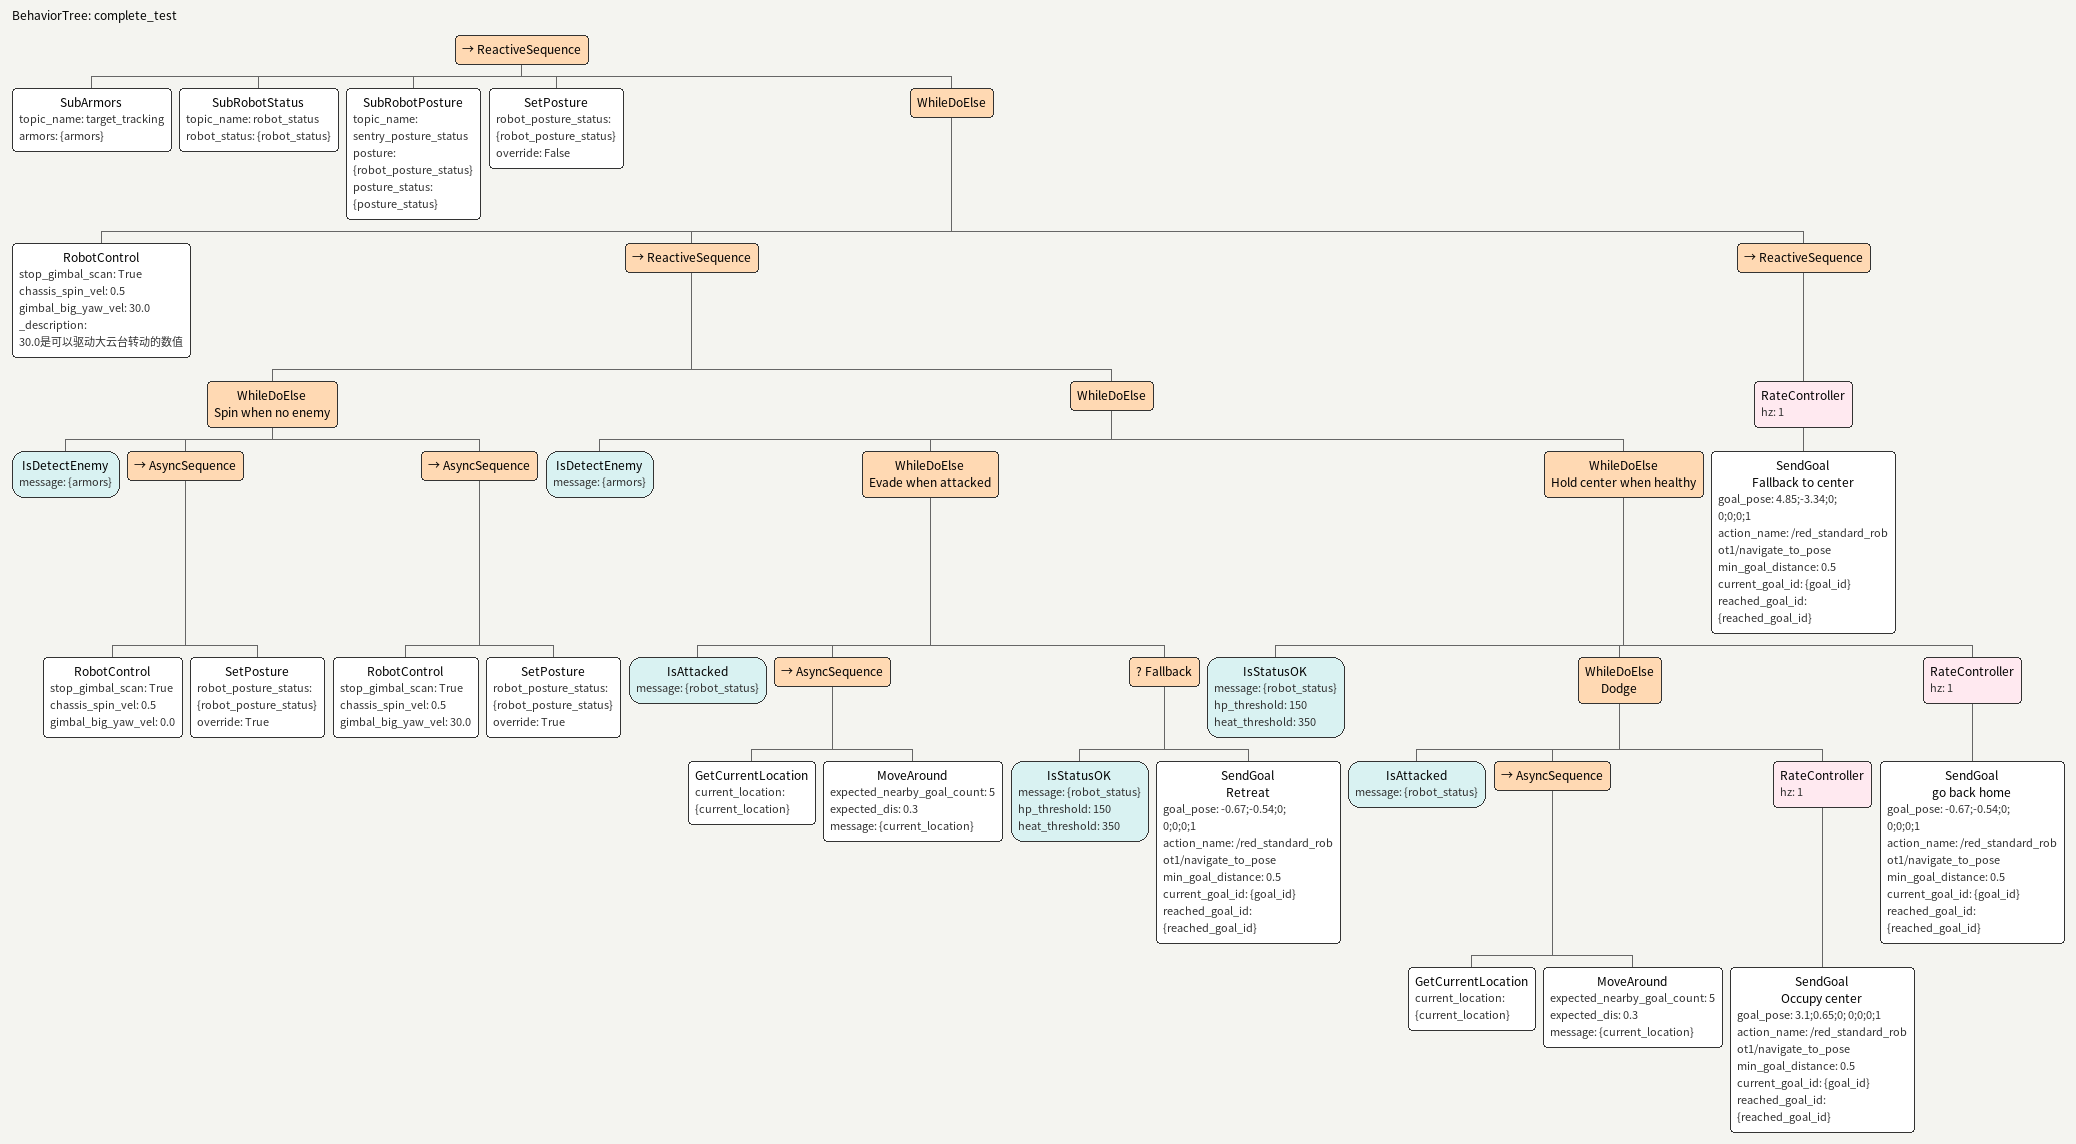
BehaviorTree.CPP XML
<?xml version="1.0" encoding="UTF-8"?>
<root BTCPP_format="4">
  <BehaviorTree ID="complete_test">
    <ReactiveSequence>
      <SubArmors topic_name="target_tracking"
                 armors="{armors}"/>
      <SubRobotStatus topic_name="robot_status"
                      robot_status="{robot_status}"/>
      <SubRobotPosture topic_name="sentry_posture_status"
                       posture="{robot_posture_status}"
                       posture_status="{posture_status}"/>
      <SetPosture robot_posture_status="{robot_posture_status}"
                  override="False"/>
      <WhileDoElse>
        <RobotControl stop_gimbal_scan="True"
                      chassis_spin_vel="0.5"
                      gimbal_big_yaw_vel="30.0"
                      _description="30.0是可以驱动大云台转动的数值"/>
        <ReactiveSequence>
          <WhileDoElse name="Spin when no enemy">
            <IsDetectEnemy message="{armors}"/>
            <AsyncSequence>
              <RobotControl stop_gimbal_scan="True"
                            chassis_spin_vel="0.5"
                            gimbal_big_yaw_vel="0.0"/>
              <SetPosture robot_posture_status="{robot_posture_status}"
                          override="True"/>
            </AsyncSequence>
            <AsyncSequence>
              <RobotControl stop_gimbal_scan="True"
                            chassis_spin_vel="0.5"
                            gimbal_big_yaw_vel="30.0"/>
              <SetPosture robot_posture_status="{robot_posture_status}"
                          override="True"/>
            </AsyncSequence>
          </WhileDoElse>
          <WhileDoElse>
            <IsDetectEnemy message="{armors}"/>
            <WhileDoElse name="Evade when attacked">
              <IsAttacked message="{robot_status}"/>
              <AsyncSequence>
                <GetCurrentLocation current_location="{current_location}"/>
                <MoveAround expected_nearby_goal_count="5"
                            expected_dis="0.3"
                            message="{current_location}"/>
              </AsyncSequence>
              <Fallback>
                <IsStatusOK message="{robot_status}"
                            hp_threshold="150"
                            heat_threshold="350"/>
                <SendGoal name="Retreat"
                          goal_pose="-0.67;-0.54;0; 0;0;0;1"
                          action_name="/red_standard_robot1/navigate_to_pose"
                          min_goal_distance="0.5"
                          current_goal_id="{goal_id}"
                          reached_goal_id="{reached_goal_id}"/>
              </Fallback>
            </WhileDoElse>
            <WhileDoElse name="Hold center when healthy">
              <IsStatusOK message="{robot_status}"
                          hp_threshold="150"
                          heat_threshold="350"/>
              <WhileDoElse name="Dodge">
                <IsAttacked message="{robot_status}"/>
                <AsyncSequence>
                  <GetCurrentLocation current_location="{current_location}"/>
                  <MoveAround expected_nearby_goal_count="5"
                              expected_dis="0.3"
                              message="{current_location}"/>
                </AsyncSequence>
                <RateController hz="1">
                  <SendGoal name="Occupy center"
                            goal_pose="3.1;0.65;0; 0;0;0;1"
                            action_name="/red_standard_robot1/navigate_to_pose"
                            min_goal_distance="0.5"
                            current_goal_id="{goal_id}"
                            reached_goal_id="{reached_goal_id}"/>
                </RateController>
              </WhileDoElse>
              <RateController hz="1">
                <SendGoal name="go back home"
                          goal_pose="-0.67;-0.54;0; 0;0;0;1"
                          action_name="/red_standard_robot1/navigate_to_pose"
                          min_goal_distance="0.5"
                          current_goal_id="{goal_id}"
                          reached_goal_id="{reached_goal_id}"/>
              </RateController>
            </WhileDoElse>
          </WhileDoElse>
        </ReactiveSequence>
        <ReactiveSequence>
          <RateController hz="1">
            <SendGoal name="Fallback to center"
                      goal_pose="4.85;-3.34;0; 0;0;0;1"
                      action_name="/red_standard_robot1/navigate_to_pose"
                      min_goal_distance="0.5"
                      current_goal_id="{goal_id}"
                      reached_goal_id="{reached_goal_id}"/>
          </RateController>
        </ReactiveSequence>
      </WhileDoElse>
    </ReactiveSequence>
  </BehaviorTree>

</root>
